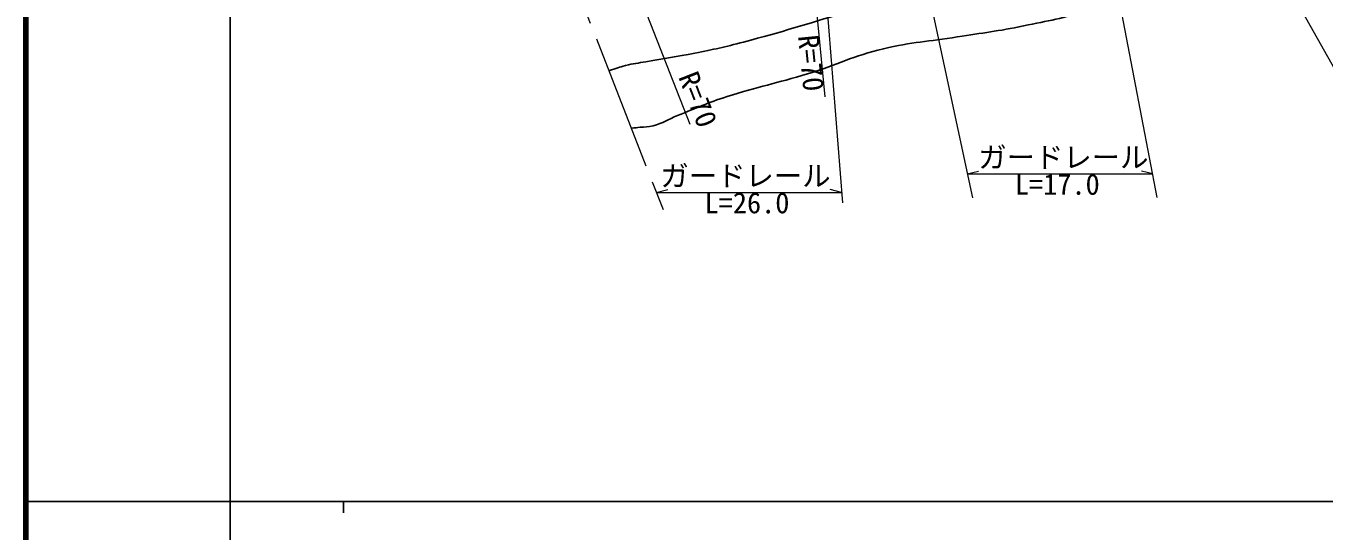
# Model space of a CAD drawing. Units: millimetres, scale not verified. Extents: x 40000 to 680000, y 20000 to 380000.
# Drawn here: x 40000 to 154433, y 202409 to 246900 of the extents above; entities that cross this region are included whole.
import ezdxf
from ezdxf.enums import TextEntityAlignment as Align

# ---------------------------------------------------------------- set-up
doc = ezdxf.new("R2010")
doc.units = ezdxf.units.MM
doc.header["$LTSCALE"] = 1000
doc.linetypes.add('CHAIN', pattern=[18.5, 12, -1.5, 3.5, -1.5])
for name, color, linetype, lineweight in [('M-BGD', 7, 'Continuous', 25), ('M-BMK', 2, 'CHAIN', 13), ('M-STR-HTXT', 7, 'Continuous', 13), ('M-TTL', 2, 'Continuous', 140), ('M-TTL-BAND', 7, 'Continuous', 25)]:
    doc.layers.add(name, color=color, linetype=linetype, lineweight=lineweight)
doc.styles.add('ＭＳ ゴシック', font='')
doc.styles.get('ＭＳ ゴシック').set_extended_font_data('MS Gothic')

msp = doc.modelspace()

# ---------------------------------------------------------------- linework, layer by layer
at = {"layer": 'M-BGD'}
for points, knots in [([(91395, 242935), (92072, 243189), (92280, 243261), (92863, 243416), (93551, 243599), (93955, 243624), (94655, 243750), (96338, 244055), (97288, 244188), (98968, 244510), (100652, 244832), (101590, 245047), (103250, 245481), (106744, 246396), (108667, 247031), (112130, 248058), (114539, 248772), (115835, 249372), (118289, 249913), (120418, 250383), (121657, 250397), (123816, 250703), (126900, 251140), (128679, 251104), (131712, 251808), (134207, 252388), (135516, 253040), (137989, 253703), (140902, 254485), (142516, 255271), (145530, 255362), (147445, 255419), (148251, 255382), (150426, 255046)], [0, 0, 0, 0, 1, 1, 1, 2, 2, 2, 3, 3, 3, 4, 4, 4, 5, 5, 5, 6, 6, 6, 7, 7, 7, 8, 8, 8, 9, 9, 9, 10, 10, 10, 11, 11, 11, 11]), ([(93355, 237910), (93737, 237935), (93840, 237943), (94149, 237973), (94593, 238016), (94846, 238018), (95281, 238117), (96171, 238319), (96588, 238681), (97438, 239015), (99143, 239686), (100078, 240122), (101821, 240686), (104557, 241570), (106157, 241839), (108904, 242687), (111535, 243499), (112919, 244258), (115597, 244897), (118100, 245495), (119564, 245521), (122104, 245934), (124386, 246305), (125680, 246433), (127944, 246904), (130153, 247364), (131421, 247552), (133548, 248303), (136023, 249178), (137192, 250247), (139713, 250976), (141182, 251400), (142075, 251541), (143600, 251431), (145554, 251291), (146428, 250722), (148308, 249700)], [0, 0, 0, 0, 1, 1, 1, 2, 2, 2, 3, 3, 3, 4, 4, 4, 5, 5, 5, 6, 6, 6, 7, 7, 7, 8, 8, 8, 9, 9, 9, 10, 10, 10, 11, 11, 11, 12, 12, 12, 12])]:
    msp.add_open_spline(points, degree=3, knots=knots, dxfattribs=at)
at = {"layer": 'M-BMK'}
msp.add_line((83571, 262991), (96160, 230721), dxfattribs=at)
at = {"layer": 'M-STR-HTXT'}
for p, q in [((139732, 231787), (132002, 271983)), ((107534, 269887), (110433, 240667)), ((109077, 268151), (111970, 231329)), ((115652, 268036), (123436, 231753)), ((87952, 265244), (98521, 238264)), ((122982, 233870), (123982, 234120)), ((122982, 233870), (139332, 233870)), ((139332, 233870), (138332, 234120)), ((95571, 232232), (96571, 232482)), ((111908, 232232), (110908, 232482)), ((95571, 232232), (111908, 232232))]:
    msp.add_line(p, q, dxfattribs=at)
msp.add_lwpolyline([(136954, 275755), (160043, 234783), (192146, 234783)], dxfattribs=at)
at = {"layer": 'M-TTL'}
msp.add_line((40000, 380000), (40000, 20000), dxfattribs=at)
at = {"layer": 'M-TTL-BAND'}
for p, q in [((58000, 370000), (58000, 20000)), ((40000, 205000), (579000, 205000)), ((68000, 205000), (68000, 204000))]:
    msp.add_line(p, q, dxfattribs=at)

# ---------------------------------------------------------------- texts
at = {"layer": 'M-STR-HTXT', "style": 'ＭＳ ゴシック'}
msp.add_text('R=70', height=1833, rotation=275.667, dxfattribs=at).set_placement((109884, 246209), align=Align.TOP_LEFT)
msp.add_text('R=70', height=1833, rotation=291.391, dxfattribs=at).set_placement((96972, 242218), align=Align.BOTTOM_LEFT)
for p in [(131453, 233870), (103430, 232232)]:
    msp.add_text('ガードレール', height=1833, dxfattribs=at).set_placement(p, align=Align.BOTTOM_CENTER)
for s, p in [('L=17.0', (130919, 233870)), ('L=26.0', (103563, 232232))]:
    msp.add_text(s, height=1833, dxfattribs=at).set_placement(p, align=Align.TOP_CENTER)

doc.saveas('drawing.dxf')
